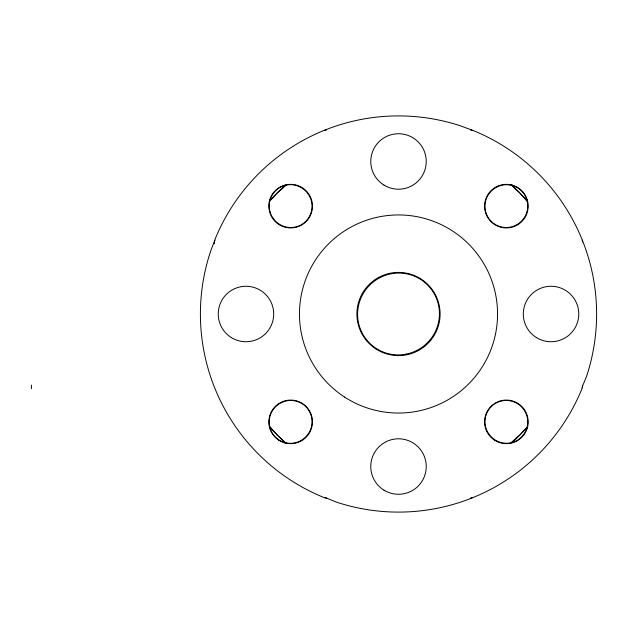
<?xml version="1.0" encoding="UTF-8"?>
<svg xmlns="http://www.w3.org/2000/svg" width="628" height="628" viewBox="0 0 628 628"><rect width="100%" height="100%" fill="white"/><g stroke="black" fill="none" stroke-linecap="round" stroke-linejoin="round"><path stroke-width="0.94" d="M269.239 202.059L269.922 199.406M527.088 428.594L527.771 425.941M31.463 388.716L31.4 385.043M214.8 240.171L215.388 238.428A198.103 198.103 0 0 1 322.957 130.875L326.96 129.274A198.103 198.103 0 0 1 461.133 126.063L474.077 130.883A198.103 198.103 0 0 1 581.63 238.452L583.231 242.455A198.103 198.103 0 0 1 586.45 376.627L582.556 386.024A13.478 13.478 0 0 1 582.211 387.829L581.622 389.572A198.103 198.103 0 0 1 474.054 497.125L470.05 498.726A198.103 198.103 0 0 1 335.878 501.937L326.481 498.051A13.478 13.478 0 0 1 324.676 497.706L322.933 497.117A198.103 198.103 0 0 1 215.38 389.548L213.779 385.545A198.103 198.103 0 0 1 210.568 251.373L214.8 240.171A13.478 13.478 0 0 0 214.36 243.813M582.211 387.829L582.556 386.024M269.883 200.772L277.364 192.812L286.564 184.734M510.446 443.266L519.654 435.188L527.128 427.228A171.342 171.342 0 0 1 511.687 442.661L513.1 442.583M283.911 185.417L285.324 185.339A171.342 171.342 0 0 0 269.907 200.787M513.1 185.417L510.446 184.734M283.911 442.583L286.564 443.266M324.676 497.706L326.481 498.051M527.771 202.059L519.694 192.851L511.734 185.378A171.342 171.342 0 0 1 527.167 200.834L527.088 199.406M269.239 425.941L277.317 435.149L285.285 442.622A171.342 171.342 0 0 1 269.859 427.173L269.922 428.594M472.319 497.714A13.455 13.455 0 0 1 470.513 498.051M582.219 240.186A13.455 13.455 0 0 1 582.564 241.992M324.692 130.286A13.455 13.455 0 0 1 326.497 129.949M470.529 129.949A13.478 13.478 0 0 1 472.335 130.294M231.449 337.629A27.734 27.734 0 0 0 273.69 314.761A27.734 27.734 0 0 0 232.768 289.61A27.734 27.734 0 0 0 231.449 337.629M383.983 185.095A27.734 27.734 0 0 0 426.231 162.228A27.734 27.734 0 0 0 385.302 137.077A27.734 27.734 0 0 0 383.983 185.095M383.983 490.162A27.734 27.734 0 0 0 426.231 467.295A27.734 27.734 0 0 0 385.302 442.143A27.734 27.734 0 0 0 383.983 490.162M536.524 337.629A27.734 27.734 0 0 0 578.765 314.761A27.734 27.734 0 0 0 537.843 289.61A27.734 27.734 0 0 0 536.524 337.629M344.591 397.084A99.051 99.051 0 0 0 497.423 319.15A99.051 99.051 0 0 0 353.509 225.758A99.051 99.051 0 0 0 344.591 397.084M494.307 224.29A21.792 21.792 0 0 0 528.117 207.507A21.792 21.792 0 0 0 496.677 186.626A21.792 21.792 0 0 0 494.307 224.29M278.589 224.29A21.792 21.792 0 0 0 312.399 207.507A21.792 21.792 0 0 0 280.959 186.626A21.792 21.792 0 0 0 278.589 224.29M278.589 440.008A21.792 21.792 0 0 0 312.399 423.225A21.792 21.792 0 0 0 280.959 402.344A21.792 21.792 0 0 0 278.589 440.008M494.307 440.008A21.792 21.792 0 0 0 528.117 423.225A21.792 21.792 0 0 0 496.677 402.344A21.792 21.792 0 0 0 494.307 440.008M375.709 348.799A41.597 41.597 0 0 0 440.04 316.347A41.597 41.597 0 0 0 379.775 276.854A41.597 41.597 0 0 0 375.709 348.799M406.457 354.074A41.056 40.773 -45 0 0 429.293 286.831A41.056 40.773 -45 0 0 359.781 301.079A41.056 40.773 -45 0 0 406.457 354.074M491.175 406.661A21.54 21.328 45 0 0 491.284 436.939A21.54 21.328 45 0 0 521.562 437.057A21.54 21.328 45 0 0 521.444 406.779A21.54 21.328 45 0 0 491.175 406.661M296.055 442.575A21.54 21.328 -45 0 0 305.844 406.661A21.54 21.328 -45 0 0 269.93 416.458A21.54 21.328 -45 0 0 296.055 442.575M269.93 211.542A21.54 21.328 45 0 0 305.844 221.339A21.54 21.328 45 0 0 296.055 185.425A21.54 21.328 45 0 0 269.93 211.542M491.175 221.339A21.54 21.328 -45 0 0 521.444 221.221A21.54 21.328 -45 0 0 521.562 190.943A21.54 21.328 -45 0 0 491.284 191.061A21.54 21.328 -45 0 0 491.175 221.339"/></g></svg>
